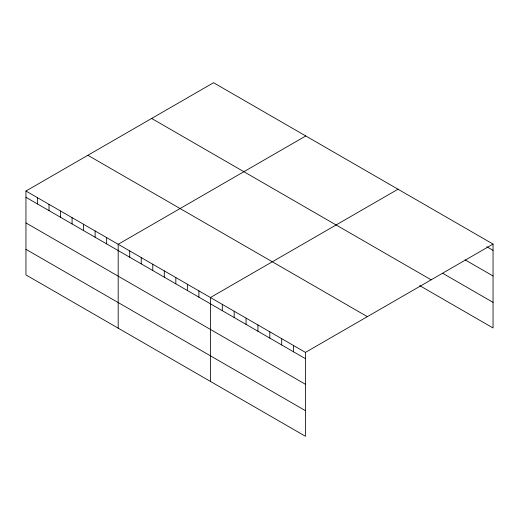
<?xml version="1.0" encoding="UTF-8"?>
<svg xmlns="http://www.w3.org/2000/svg" width="519" height="519" viewBox="0 0 519 519"><rect width="100%" height="100%" fill="white"/><g stroke="black" fill="none" stroke-linecap="round" stroke-linejoin="round"><path stroke-width="0.78" d="M25.95 191.024L305.451 352.395L305.451 436.284L25.95 274.914L25.95 191.024L213.549 82.716L493.05 244.086L493.05 327.976L419.683 285.619M305.782 135.965L118.183 244.274L118.183 328.17M398.021 189.221L210.422 297.53L210.422 381.42M305.451 352.395L493.05 244.086M486.764 246.739L493.05 250.372M465.102 259.844L493.05 275.978M442.739 273.318L493.05 302.369M151.639 118.455L431.14 279.825M87.86 155.285L367.361 316.648M25.95 197.311L305.451 358.681M25.95 222.923L305.451 384.287M25.95 249.308L305.451 410.678M293.572 345.537L293.572 351.824M281.694 338.673L281.694 344.966M269.815 331.816L269.815 338.109M257.937 324.959L257.937 331.245M246.058 318.102L246.058 324.388M234.179 311.244L234.179 317.531M222.301 304.387L222.301 310.673M198.894 290.874L198.894 297.16M187.359 284.211L187.359 290.504M175.831 277.555L175.831 283.848M164.302 270.899L164.302 277.191M152.774 264.242L152.774 270.535M141.246 257.586L141.246 263.879M129.718 250.93L129.718 257.223M106.655 237.618L106.655 243.904M95.126 230.961L95.126 237.248M83.598 224.305L83.598 230.592M72.07 217.649L72.07 223.936M60.541 210.993L60.541 217.279M49.007 204.337L49.007 210.623M37.478 197.681L37.478 203.967"/></g></svg>
